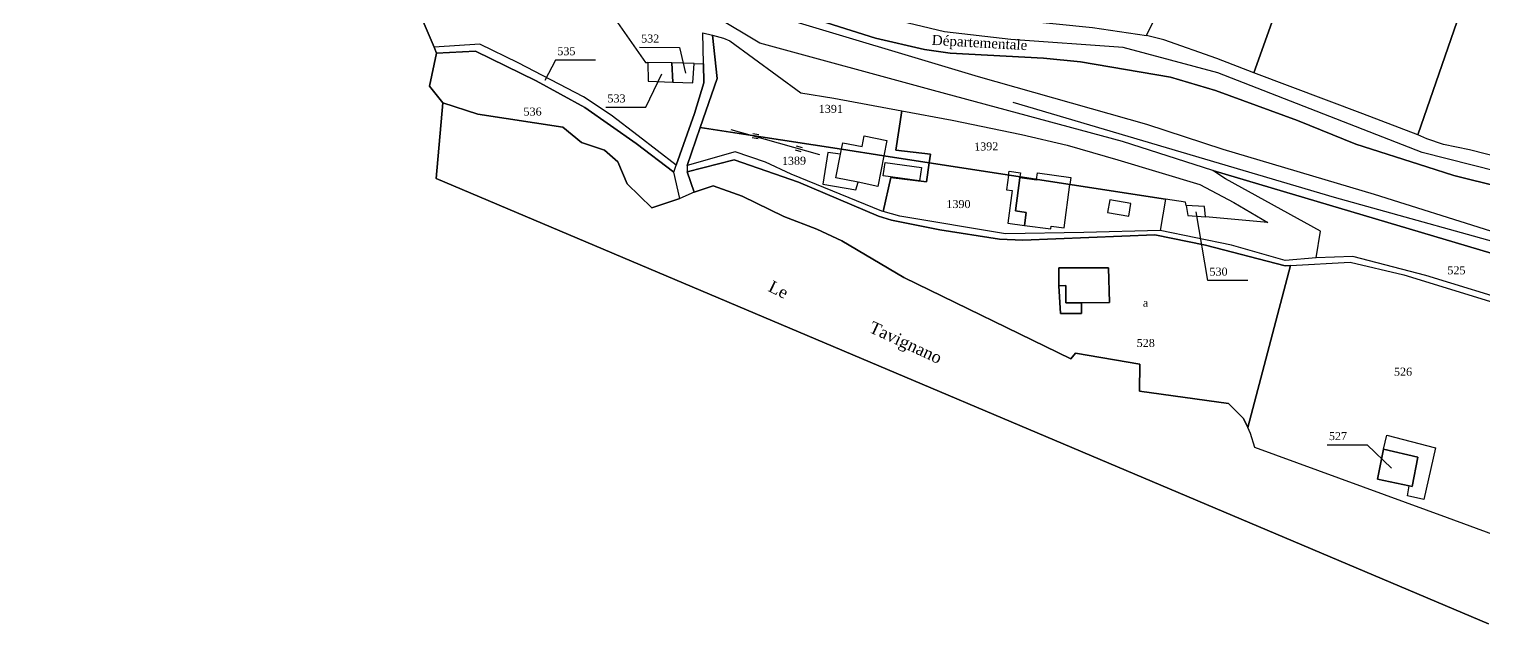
# Model space of a CAD drawing. Extents: x 1206804 to 1210977, y 6152742 to 6157901.
# Drawn here: x 1208421.3 to 1208784.9, y 6153738.1 to 6153886.7 of the extents above; entities that cross this region are included whole.
import ezdxf

# ---------------------------------------------------------------- set-up
doc = ezdxf.new("R2010")
doc.units = 0
doc.linetypes.add('CONTINU', pattern=[0])
doc.layers.get('0').update_dxf_attribs({"linetype": 'CONTINU'})
for name, color, linetype in [('1LIEUDIT', 7, 'CONTINU'), ('1PARCELLE', 7, 'CONTINU'), ('1SECTION', 7, 'CONTINU'), ('1SUBDFISC', 7, 'CONTINU'), ('1SUBDSECT', 7, 'CONTINU'), ('1TRONFLUV', 7, 'CONTINU'), ('1TROUPARCELLE', 7, 'CONTINU'), ('1TROUSUBDFISC', 7, 'CONTINU'), ('1ZONCOMM', 7, 'CONTINU'), ('3BATIDUR', 7, 'CONTINU'), ('3BATILEGER', 7, 'CONTINU'), ('3CHEMIN', 7, 'CONTINU'), ('3FLECHEPAR', 7, 'CONTINU'), ('3MURMI', 7, 'CONTINU'), ('3PARCELLETEX', 7, 'CONTINU'), ('3SNCF', 7, 'CONTINU'), ('3SUBDFISCTEX', 7, 'CONTINU'), ('3TRONFLUVTEX', 7, 'CONTINU'), ('3ZONCOMMTEX', 7, 'CONTINU')]:
    doc.layers.add(name, color=color, linetype=linetype)
doc.styles.get("Standard").update_dxf_attribs({"font": 'Times New Roman'})

# ---------------------------------------------------------------- blocks, each defined once
blk = doc.blocks.new('MURMI')
for p, q in [((-0.75, 0.5), (0.75, 0.5)), ((-0.75, -0.5), (0.75, -0.5))]:
    blk.add_line(p, q)

msp = doc.modelspace()

# ---------------------------------------------------------------- linework, layer by layer
at = {"layer": '1LIEUDIT'}
for points in [[(1208606.94, 6153892.56), (1208632.86, 6153884.42), (1208645.06, 6153881.57), (1208651.48, 6153880.7), (1208674.8, 6153879.45), (1208684.08, 6153878.5), (1208706.53, 6153874.69), (1208717.81, 6153871.32), (1208738.25, 6153863.88), (1208752.89, 6153857.94), (1208770.59, 6153852.23), (1208777.36, 6153850.13), (1208812.9, 6153841.29)], [(1208812.9, 6153841.29), (1208777.36, 6153850.13), (1208770.59, 6153852.23), (1208752.89, 6153857.94), (1208738.25, 6153863.88), (1208717.81, 6153871.32), (1208706.53, 6153874.69), (1208684.08, 6153878.5), (1208674.8, 6153879.45), (1208651.48, 6153880.7), (1208645.06, 6153881.57), (1208632.86, 6153884.42), (1208606.94, 6153892.56)], [(1208519.73, 6153888.54), (1208522.56, 6153882.17), (1208523.11, 6153880.64), (1208521.32, 6153872.43), (1208524.68, 6153868.25), (1208522.99, 6153849.34), (1208786.04, 6153738.1)]]:
    msp.add_lwpolyline(points, dxfattribs=at)
at = {"layer": '1PARCELLE'}
for points in [[(1208700.54, 6153885.11), (1208711.85, 6153908.38), (1208732.84, 6153951.54), (1208707.95, 6153962.03), (1208734.1, 6153997.7), (1208757.39, 6154028.62), (1208756.13, 6154035.99), (1208744, 6154097.72), (1208756.24, 6154100.12), (1208770.58, 6154104.23), (1208782.07, 6154108.06), (1208786.71, 6154110.39), (1208789.69, 6154114.61), (1208791.98, 6154118.58), (1208799.4, 6154140.25), (1208802.07, 6154139.92), (1208804.2, 6154144.72), (1208813.07, 6154164.58), (1208829.17, 6154160.54), (1208727.35, 6153875.78), (1208718.13, 6153879.35), (1208704.88, 6153883.97), (1208700.54, 6153885.11)], [(1208727.35, 6153875.78), (1208829.17, 6154160.54), (1208834.08, 6154159.16), (1208836.91, 6154157.58), (1208852.08, 6154147.91), (1208858.11, 6154144.33), (1208865.31, 6154140.34), (1208768.4, 6153860.3), (1208754.59, 6153865.49), (1208727.35, 6153875.78)], [(1208865.31, 6154140.34), (1208873.57, 6154136.04), (1208878.82, 6154133.45), (1208883.83, 6154131.29), (1208890.47, 6154129.35), (1208898.21, 6154127.24), (1208905.29, 6154125.59), (1208871.43, 6154024.27), (1208845.8, 6153947.59), (1208836.16, 6153918.74), (1208829.02, 6153897.38), (1208824.28, 6153883.21), (1208812.68, 6153848.5), (1208781.3, 6153856.5), (1208774.74, 6153857.85), (1208770.64, 6153859.26), (1208768.4, 6153860.3), (1208865.31, 6154140.34)], [(1208677.19, 6153918.78), (1208657.25, 6153890.44), (1208668.05, 6153889), (1208687.03, 6153887.07), (1208700.54, 6153885.11), (1208711.85, 6153908.38), (1208683.23, 6153918.79), (1208697.12, 6153938.94), (1208692.55, 6153940.4), (1208692.12, 6153939.81), (1208677.19, 6153918.78)], [(1208583.04, 6153852.72), (1208573.54, 6153860.03), (1208566.74, 6153865.15), (1208559.8, 6153869.79), (1208543.51, 6153878.26), (1208533.91, 6153882.88), (1208522.56, 6153882.17), (1208523.11, 6153880.64), (1208532.86, 6153881.15), (1208547.97, 6153873.78), (1208560.2, 6153867.08), (1208572.97, 6153858.06), (1208582.41, 6153850.95), (1208583.04, 6153852.72)], [(1208646.23, 6153853.28), (1208634.91, 6153855.02), (1208624.3, 6153856.65), (1208601.98, 6153860.08), (1208589.03, 6153862.08), (1208593.22, 6153874.35), (1208592.11, 6153885.16), (1208594.85, 6153884.41), (1208596.44, 6153883.71), (1208614.16, 6153870.73), (1208622.38, 6153869.41), (1208639.38, 6153866.28), (1208637.9, 6153856.45), (1208646.55, 6153855.41), (1208646.23, 6153853.28)], [(1208523.11, 6153880.64), (1208521.32, 6153872.43), (1208524.68, 6153868.25), (1208533.42, 6153865.44), (1208554.71, 6153862.2), (1208559.36, 6153858.35), (1208565.13, 6153856.47), (1208568.45, 6153853.51), (1208570.77, 6153848.01), (1208576.94, 6153842.05), (1208583.92, 6153844.35), (1208582.41, 6153850.95), (1208572.97, 6153858.06), (1208560.2, 6153867.08), (1208547.97, 6153873.78), (1208532.86, 6153881.15), (1208523.11, 6153880.64)], [(1208575.96, 6153878.36), (1208576.03, 6153873.68), (1208582.13, 6153873.45), (1208581.96, 6153878.22), (1208575.96, 6153878.36)], [(1208582.13, 6153873.45), (1208587.19, 6153873.25), (1208587.5, 6153878.08), (1208581.96, 6153878.22), (1208582.13, 6153873.45)], [(1208715.29, 6153839.74), (1208715.05, 6153842.4), (1208710.46, 6153842.62), (1208710.31, 6153843.43), (1208705.31, 6153844.18), (1208646.23, 6153853.28), (1208646.55, 6153855.41), (1208637.9, 6153856.45), (1208639.38, 6153866.28), (1208651.95, 6153863.96), (1208669.29, 6153860.38), (1208680.7, 6153857.68), (1208693.39, 6153854.03), (1208713.9, 6153847.86), (1208722.38, 6153843.4), (1208730.85, 6153838.38), (1208715.29, 6153839.74)], [(1208634.72, 6153841.11), (1208634.43, 6153841.18), (1208611.75, 6153850.45), (1208605.34, 6153853.46), (1208597.76, 6153856.04), (1208585.77, 6153852.57), (1208589.03, 6153862.08), (1208601.98, 6153860.08), (1208624.3, 6153856.65), (1208634.91, 6153855.02), (1208646.23, 6153853.28), (1208645.53, 6153848.56), (1208636.65, 6153849.57), (1208634.72, 6153841.11)], [(1208725.85, 6153787.18), (1208736.55, 6153827.62), (1208735.19, 6153827.54), (1208715.33, 6153832.67), (1208702.62, 6153835.26), (1208669.65, 6153833.97), (1208663.84, 6153834.23), (1208648.92, 6153836.56), (1208636.79, 6153838.97), (1208633.54, 6153839.96), (1208613.6, 6153848.43), (1208597.5, 6153854.04), (1208585.72, 6153851.01), (1208587.47, 6153845.96), (1208592.23, 6153847.55), (1208599.48, 6153844.92), (1208609.93, 6153839.83), (1208618.15, 6153836.67), (1208624.41, 6153833.75), (1208639.87, 6153824.59), (1208681.68, 6153804.32), (1208682.83, 6153805.75), (1208698.92, 6153803), (1208698.8, 6153796.23), (1208721.07, 6153793.12), (1208724.79, 6153789.42), (1208725.85, 6153787.18)], [(1208638.87, 6153839.98), (1208634.72, 6153841.11), (1208636.65, 6153849.57), (1208645.53, 6153848.56), (1208646.23, 6153853.28), (1208705.31, 6153844.18), (1208703.96, 6153836.4), (1208684.92, 6153835.83), (1208665.31, 6153835.55), (1208638.87, 6153839.98)], [(1208810.87, 6153811.77), (1208805.79, 6153813.03), (1208796.28, 6153816.79), (1208794.25, 6153817.76), (1208770.37, 6153825.16), (1208752.08, 6153829.89), (1208742.97, 6153829.53), (1208744.07, 6153836.2), (1208720.32, 6153849.27), (1208717.09, 6153851.32), (1208795.33, 6153828.14), (1208815.05, 6153823.91), (1208810.87, 6153811.77)], [(1208710.46, 6153842.62), (1208710.9, 6153840.13), (1208715.29, 6153839.74), (1208715.05, 6153842.4), (1208710.46, 6153842.62)], [(1208775.79, 6153764.55), (1208727.64, 6153782.16), (1208726.56, 6153785.68), (1208725.85, 6153787.18), (1208736.55, 6153827.62), (1208751.42, 6153828.44), (1208764.83, 6153825.33), (1208792.79, 6153816.69), (1208804.87, 6153811.41), (1208810.62, 6153810.55), (1208792.74, 6153758.33), (1208775.79, 6153764.55)], [(1208768.38, 6153779.78), (1208759.78, 6153781.77), (1208758.3, 6153774.29), (1208766.22, 6153772.6), (1208766.95, 6153772.43), (1208768.38, 6153779.78)]]:
    msp.add_lwpolyline(points, close=True, dxfattribs=at)
for points in [[(1208795.33, 6153828.14), (1208717.09, 6153851.32), (1208694.56, 6153858.59), (1208647.35, 6153871.32), (1208603.94, 6153883.19), (1208592.92, 6153889.72)], [(1208606.94, 6153892.56), (1208632.86, 6153884.42), (1208645.06, 6153881.57), (1208651.48, 6153880.7), (1208674.8, 6153879.45), (1208684.08, 6153878.5), (1208706.53, 6153874.69), (1208717.81, 6153871.32), (1208738.25, 6153863.88), (1208752.89, 6153857.94), (1208770.59, 6153852.23), (1208777.36, 6153850.13), (1208812.9, 6153841.29)], [(1208568.31, 6153888.31), (1208575.36, 6153878.37), (1208575.96, 6153878.36), (1208575.96, 6153878.36), (1208576.03, 6153873.68), (1208582.13, 6153873.45), (1208587.19, 6153873.25), (1208587.5, 6153878.08), (1208589.84, 6153878.03), (1208589.94, 6153873.25), (1208587.61, 6153865.61), (1208583.04, 6153852.72), (1208573.54, 6153860.03), (1208566.74, 6153865.15), (1208559.8, 6153869.79), (1208543.51, 6153878.26), (1208533.91, 6153882.88), (1208522.56, 6153882.17), (1208519.73, 6153888.54)], [(1208794.25, 6153817.76), (1208770.37, 6153825.16), (1208752.08, 6153829.89), (1208742.97, 6153829.53), (1208735.22, 6153828.91), (1208721.81, 6153832.66), (1208703.96, 6153836.4), (1208684.92, 6153835.83), (1208665.31, 6153835.55), (1208638.87, 6153839.98), (1208634.72, 6153841.11), (1208634.43, 6153841.18), (1208611.75, 6153850.45), (1208605.34, 6153853.46), (1208597.76, 6153856.04), (1208585.77, 6153852.57), (1208585.72, 6153851.01), (1208597.5, 6153854.04), (1208613.6, 6153848.43), (1208633.54, 6153839.96), (1208636.79, 6153838.97), (1208648.92, 6153836.56), (1208663.84, 6153834.23), (1208669.65, 6153833.97), (1208702.62, 6153835.26), (1208715.33, 6153832.67), (1208735.19, 6153827.54), (1208736.55, 6153827.62), (1208751.42, 6153828.44), (1208764.83, 6153825.33), (1208792.79, 6153816.69)]]:
    msp.add_lwpolyline(points, dxfattribs=at)
at = {"layer": '1SECTION'}
msp.add_lwpolyline([(1208519.73, 6153888.54), (1208522.56, 6153882.17), (1208523.11, 6153880.64), (1208521.32, 6153872.43), (1208524.68, 6153868.25), (1208522.99, 6153849.34), (1208786.04, 6153738.1)], dxfattribs=at)
at = {"layer": '1SUBDFISC'}
for points in [[(1208724.79, 6153789.42), (1208721.07, 6153793.12), (1208698.8, 6153796.23), (1208698.92, 6153803), (1208682.83, 6153805.75), (1208681.68, 6153804.32), (1208639.87, 6153824.59), (1208624.41, 6153833.75), (1208618.15, 6153836.67), (1208609.93, 6153839.83), (1208599.48, 6153844.92), (1208592.23, 6153847.55), (1208587.47, 6153845.96), (1208585.72, 6153851.01), (1208597.5, 6153854.04), (1208613.6, 6153848.43), (1208633.54, 6153839.96), (1208636.79, 6153838.97), (1208648.92, 6153836.56), (1208663.84, 6153834.23), (1208669.65, 6153833.97), (1208702.62, 6153835.26), (1208715.33, 6153832.67), (1208735.19, 6153827.54), (1208736.55, 6153827.62), (1208725.85, 6153787.18), (1208724.79, 6153789.42)], [(1208678.63, 6153827.01), (1208691.04, 6153827.03), (1208691.27, 6153818.42), (1208684.32, 6153818.33), (1208684.27, 6153815.62), (1208679.04, 6153815.64), (1208678.67, 6153822.57), (1208678.63, 6153827.01)]]:
    msp.add_lwpolyline(points, close=True, dxfattribs=at)
at = {"layer": '1SUBDSECT'}
msp.add_lwpolyline([(1208786.04, 6153738.1), (1208522.99, 6153849.34), (1208524.68, 6153868.25), (1208521.32, 6153872.43), (1208523.11, 6153880.64), (1208522.56, 6153882.17), (1208519.73, 6153888.54)], dxfattribs=at)
at = {"layer": '1TRONFLUV'}
msp.add_lwpolyline([(1208587.47, 6153845.96), (1208583.92, 6153844.35), (1208582.41, 6153850.95), (1208583.04, 6153852.72), (1208587.61, 6153865.61), (1208589.94, 6153873.25), (1208589.84, 6153878.03), (1208589.69, 6153885.72), (1208592.11, 6153885.16), (1208593.22, 6153874.35), (1208589.03, 6153862.08), (1208585.77, 6153852.57), (1208585.72, 6153851.01), (1208587.47, 6153845.96)], close=True, dxfattribs=at)
msp.add_lwpolyline([(1208792.74, 6153758.33), (1208775.79, 6153764.55), (1208727.64, 6153782.16), (1208726.56, 6153785.68), (1208725.85, 6153787.18), (1208724.79, 6153789.42), (1208721.07, 6153793.12), (1208698.8, 6153796.23), (1208698.92, 6153803), (1208682.83, 6153805.75), (1208681.68, 6153804.32), (1208639.87, 6153824.59), (1208624.41, 6153833.75), (1208618.15, 6153836.67), (1208609.93, 6153839.83), (1208599.48, 6153844.92), (1208592.23, 6153847.55), (1208587.47, 6153845.96), (1208587.47, 6153845.96), (1208583.92, 6153844.35), (1208576.94, 6153842.05), (1208570.77, 6153848.01), (1208568.45, 6153853.51), (1208565.13, 6153856.47), (1208559.36, 6153858.35), (1208554.71, 6153862.2), (1208533.42, 6153865.44), (1208524.68, 6153868.25), (1208522.99, 6153849.34), (1208786.04, 6153738.1)], dxfattribs=at)
at = {"layer": '1TROUPARCELLE'}
msp.add_lwpolyline([(1208766.22, 6153772.6), (1208758.3, 6153774.29), (1208759.78, 6153781.77), (1208768.38, 6153779.78), (1208766.95, 6153772.43), (1208766.22, 6153772.6)], close=True, dxfattribs=at)
at = {"layer": '1TROUSUBDFISC'}
msp.add_lwpolyline([(1208679.04, 6153815.64), (1208678.67, 6153822.57), (1208678.63, 6153827.01), (1208691.04, 6153827.03), (1208691.27, 6153818.42), (1208684.32, 6153818.33), (1208684.27, 6153815.62), (1208679.04, 6153815.64)], close=True, dxfattribs=at)
at = {"layer": '1ZONCOMM'}
msp.add_lwpolyline([(1209084.81, 6153781.42), (1209072.55, 6153791.41), (1208972.29, 6153815.79), (1208873.09, 6153830.03), (1208844.77, 6153836.74), (1208769.47, 6153855.88), (1208718.42, 6153875.72), (1208694.74, 6153882.04), (1208666.66, 6153884.04), (1208650.07, 6153885.95), (1208611.32, 6153895.31), (1208594.24, 6153902.52), (1208592.75, 6153903.15), (1208585.52, 6153906.2), (1208529.5, 6153927.39), (1208502.19, 6153947.49), (1208466.67, 6153963.43), (1208441.66, 6153972.83), (1208421.28, 6153978.32)], dxfattribs=at)
msp.add_lwpolyline([(1209084.81, 6153781.42), (1209072.55, 6153791.41), (1208972.29, 6153815.79), (1208873.09, 6153830.03), (1208844.77, 6153836.74), (1208769.47, 6153855.88), (1208718.42, 6153875.72), (1208694.74, 6153882.04), (1208666.66, 6153884.04), (1208650.07, 6153885.95), (1208611.32, 6153895.31), (1208594.24, 6153902.52), (1208592.75, 6153903.15), (1208585.52, 6153906.2), (1208529.5, 6153927.39), (1208502.19, 6153947.49), (1208466.67, 6153963.43), (1208441.66, 6153972.83), (1208421.28, 6153978.32)], dxfattribs=at)
at = {"layer": '3BATIDUR'}
for points in [[(1208575.96, 6153878.36), (1208576.03, 6153873.68), (1208582.13, 6153873.45), (1208581.96, 6153878.22), (1208575.96, 6153878.36)], [(1208634.91, 6153855.02), (1208624.3, 6153856.65), (1208624.62, 6153858.29), (1208629.5, 6153857.38), (1208629.99, 6153860.04), (1208635.67, 6153858.82), (1208634.91, 6153855.02)], [(1208634.91, 6153855.02), (1208633.38, 6153847.38), (1208628.45, 6153848.4), (1208622.89, 6153849.56), (1208624.04, 6153855.41), (1208624.3, 6153856.65), (1208634.91, 6153855.02)], [(1208670.03, 6153837.64), (1208676.63, 6153836.76), (1208676.73, 6153837.45), (1208679.94, 6153837.02), (1208681.38, 6153847.86), (1208673.08, 6153849.14), (1208673.05, 6153848.92), (1208668.89, 6153849.5), (1208667.78, 6153841.24), (1208670.47, 6153840.88), (1208670.03, 6153837.64)], [(1208673.08, 6153849.14), (1208673.29, 6153850.74), (1208681.62, 6153849.62), (1208681.38, 6153847.86), (1208673.08, 6153849.14)], [(1208696.66, 6153843.12), (1208691.38, 6153844.05), (1208690.82, 6153840.9), (1208696.1, 6153839.96), (1208696.66, 6153843.12)], [(1208710.46, 6153842.62), (1208710.9, 6153840.13), (1208715.29, 6153839.74), (1208715.05, 6153842.4), (1208710.46, 6153842.62)], [(1208678.63, 6153827.01), (1208678.67, 6153822.57), (1208680.37, 6153822.62), (1208680.43, 6153818.28), (1208684.32, 6153818.33), (1208691.27, 6153818.42), (1208691.04, 6153827.03), (1208678.63, 6153827.01)], [(1208766.22, 6153772.6), (1208766.95, 6153772.43), (1208768.38, 6153779.78), (1208759.78, 6153781.77), (1208760.58, 6153785.25), (1208772.75, 6153782.07), (1208769.89, 6153769.19), (1208765.81, 6153770.07), (1208766.22, 6153772.6)], [(1208759.78, 6153781.77), (1208758.3, 6153774.29), (1208766.22, 6153772.6), (1208766.95, 6153772.43), (1208768.38, 6153779.78), (1208759.78, 6153781.77)]]:
    msp.add_lwpolyline(points, close=True, dxfattribs=at)
at = {"layer": '3BATILEGER'}
for points in [[(1208620.9, 6153855.87), (1208619.69, 6153847.95), (1208627.93, 6153846.53), (1208628.45, 6153848.4), (1208622.89, 6153849.56), (1208624.04, 6153855.41), (1208620.9, 6153855.87)], [(1208644.31, 6153852.1), (1208643.84, 6153848.75), (1208634.76, 6153850.02), (1208635.22, 6153853.36), (1208644.31, 6153852.1)], [(1208668.89, 6153849.5), (1208668.93, 6153849.78), (1208666.1, 6153850.22), (1208665.57, 6153846.51), (1208666.96, 6153846.32), (1208665.87, 6153838.2), (1208670.03, 6153837.64), (1208670.47, 6153840.88), (1208667.78, 6153841.24), (1208668.89, 6153849.5)], [(1208666.1, 6153850.22), (1208666.24, 6153851.19), (1208669.06, 6153850.79), (1208668.93, 6153849.78), (1208666.1, 6153850.22)], [(1208678.67, 6153822.57), (1208679.04, 6153815.64), (1208684.27, 6153815.62), (1208684.32, 6153818.33), (1208680.43, 6153818.28), (1208680.37, 6153822.62), (1208678.67, 6153822.57)]]:
    msp.add_lwpolyline(points, close=True, dxfattribs=at)
at = {"layer": '3CHEMIN'}
for points in [[(1208798.43, 6153830.49), (1208747.56, 6153844.59), (1208667.2, 6153868.3)], [(1208596.66, 6153861.57), (1208601.98, 6153860.08), (1208618.86, 6153855.35)]]:
    msp.add_lwpolyline(points, dxfattribs=at)
at = {"layer": '3FLECHEPAR'}
for points in [[(1208562.87, 6153878.93), (1208552.88, 6153878.95), (1208550.19, 6153873.81)], [(1208573.82, 6153882.12), (1208583.81, 6153882.1), (1208585.33, 6153875.66)], [(1208565.39, 6153867.16), (1208575.39, 6153867.14), (1208579.39, 6153875.46)], [(1208725.87, 6153823.88), (1208715.87, 6153823.9), (1208712.95, 6153841.05)], [(1208745.71, 6153782.81), (1208755.71, 6153782.79), (1208761.78, 6153777)]]:
    msp.add_lwpolyline(points, dxfattribs=at)
at = {"layer": '3SNCF'}
msp.add_lwpolyline([(1208786.59, 6153836.16), (1208757.52, 6153845.33), (1208719.71, 6153856.6), (1208700.67, 6153862.83), (1208658.58, 6153874.73), (1208607.13, 6153890.15), (1208595.81, 6153894.14), (1208590.99, 6153895.58), (1208589.94, 6153895.9), (1208561.84, 6153904.29), (1208504.19, 6153921.87)], dxfattribs=at)

# ---------------------------------------------------------------- block references
at = {"layer": '3MURMI'}
for p, rotation in [((1208602.82, 6153859.96), 351.3), ((1208613.61, 6153856.82), 344.3)]:
    msp.add_blockref('MURMI', p, dxfattribs=dict(at, rotation=rotation))

# ---------------------------------------------------------------- texts
at = {"layer": '3PARCELLETEX'}
for s, p in [('535', (1208553.3, 6153880.15)), ('532', (1208574.24, 6153883.32)), ('533', (1208565.82, 6153868.36)), ('1391', (1208618.63, 6153865.75)), ('536', (1208544.85, 6153865.07)), ('530', (1208716.29, 6153825.1)), ('525', (1208775.75, 6153825.43)), ('528', (1208698.1, 6153807.27)), ('526', (1208762.4, 6153800.1)), ('527', (1208746.14, 6153784.01))]:
    msp.add_text(s, height=2, dxfattribs=at).set_placement(p)
for s, rotation, p in [('1392', 1, (1208657.49, 6153856.32)), ('1389', 0.9, (1208609.44, 6153852.74)), ('1390', 360, (1208650.53, 6153841.97))]:
    msp.add_text(s, height=2, rotation=rotation, dxfattribs=at).set_placement(p)
at = {"layer": '3SUBDFISCTEX'}
msp.add_text('a', height=2, dxfattribs=at).set_placement((1208699.63, 6153817.32))
at = {"layer": '3TRONFLUVTEX'}
for s, rotation, p in [('Le', 334, (1208605.77, 6153821.32)), ('Tavignano', 335.2, (1208630.95, 6153811.1))]:
    msp.add_text(s, height=3, rotation=rotation, dxfattribs=at).set_placement(p)
at = {"layer": '3ZONCOMMTEX'}
msp.add_text('Départementale', height=2.5, rotation=356.8, dxfattribs=at).set_placement((1208646.84, 6153882.74))
msp.add_text('Départementale', height=2.5, rotation=356.8, dxfattribs=at).set_placement((1208646.84, 6153882.74))

doc.saveas('drawing.dxf')
